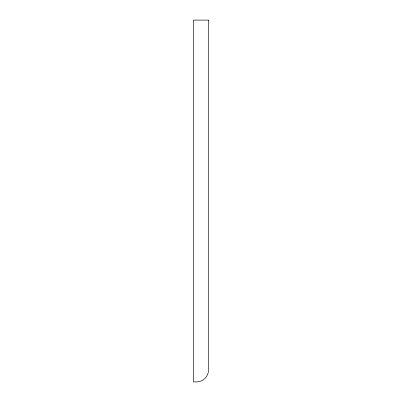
<?xml version="1.0" encoding="UTF-8"?>
<svg xmlns="http://www.w3.org/2000/svg" width="402" height="402" viewBox="0 0 402 402"><rect width="100%" height="100%" fill="white"/><g stroke="black" fill="none" stroke-linecap="round" stroke-linejoin="round"><path stroke-width="0.6" d="M208.537 20.1L193.462 20.1L193.462 381.9L196.477 381.9A12.06 12.06 0 0 0 208.537 369.84L208.537 20.1"/></g></svg>
